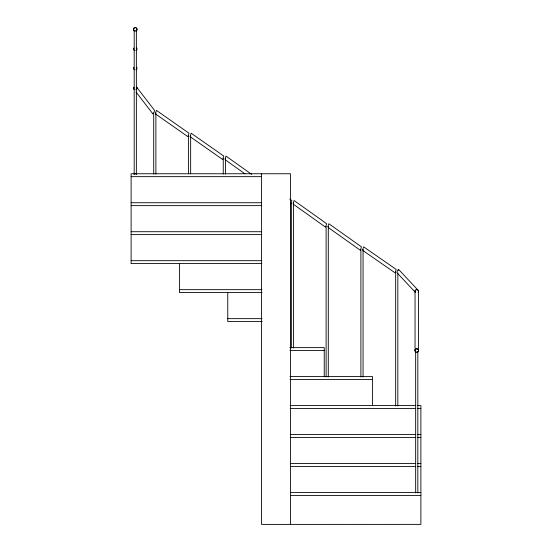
<?xml version="1.0" encoding="UTF-8"?>
<svg xmlns="http://www.w3.org/2000/svg" width="552" height="552" viewBox="0 0 552 552"><rect width="100%" height="100%" fill="white"/><g stroke="black" fill="none" stroke-linecap="round" stroke-linejoin="round"><path stroke-width="0.83" d="M134.191 174.466L134.191 30.174M136.365 174.466L136.365 30.174M153.704 174.121L153.704 112.967M155.878 174.121L155.878 112.967M188.473 173.749L188.473 135.826M190.647 173.749L190.647 135.826M223.249 174.121L223.249 158.659M225.423 174.121L225.423 158.659M291.346 348.043L291.346 203.108M293.519 348.043L293.519 203.108M326.122 377.023L326.122 226.306M328.295 377.023L328.295 226.306M360.891 377.023L360.891 249.407M363.064 377.023L363.064 249.407M395.667 406.003L395.667 272.005M397.84 406.003L397.84 272.86M152.78 113.374L152.821 113.788L153.311 113.56A2.215 0.573 -65.5 0 0 154.029 112.484L154.581 110.421L136.634 87.14L136.993 88.41L135.971 89.797M398.599 270.342C398.813 267.975 396.564 271.867 397.026 272.791M133.894 87.188L133.577 88.472L134.253 89.603M415.035 350.306L415.035 291.097C415.228 288.889 418.816 289.338 418.457 291.525L418.457 350.727A1.725 1.725 0 0 1 415.704 351.893L415.159 351.189A1.856 1.787 0 0 1 415.145 349.871L416.077 348.926A1.67 1.608 0 0 1 417.395 348.919L418.34 349.844A1.856 1.787 0 0 1 418.347 351.169L417.422 352.107M418.126 292.353L418.457 291.525M290.828 203.936L291.877 200.528L289.752 199.079M362.554 250.194L363.602 246.827L396.205 269.417L395.128 272.867L363.237 250.767M155.416 113.56L156.423 110.379L189.019 133.239L187.935 136.689L155.333 113.829M190.192 136.427L191.192 133.239L223.795 156.078L222.704 159.528L190.109 136.689M224.954 159.259L225.975 156.078L251.636 174.335M293.057 203.709L294.071 200.528L326.667 223.726L325.57 227.169L293.664 204.468M327.826 226.906L328.84 223.726L361.443 246.827L360.346 250.27L328.44 227.665M133.894 48.031L133.674 48.424A1.849 1.78 0 0 0 133.701 49.742L134.253 50.439M133.894 67.289L133.674 67.682A1.849 1.78 0 0 0 133.701 69.007L134.253 69.704M135.971 30.898L136.889 29.946A1.856 1.787 0 0 0 136.861 28.628L135.916 27.71A1.67 1.608 0 0 0 134.591 27.731L133.674 28.683A1.856 1.787 0 0 0 133.701 30.001L134.253 30.698A1.725 1.725 0 0 0 136.993 29.511A1.725 1.725 0 0 0 134.591 27.731A1.725 1.725 0 0 0 134.253 30.698M135.971 50.639L136.889 49.687A1.856 1.787 0 0 0 136.861 48.369L136.634 47.983M135.971 69.897L136.889 68.952A1.856 1.787 0 0 0 136.861 67.627L136.634 67.24M134.191 173.832L136.365 173.832M131.114 176.654L261.62 176.654M131.114 202.736L261.62 202.736M131.114 205.634L261.731 205.634M131.114 231.709L261.731 231.709M131.114 234.607L261.807 234.607M131.114 260.689L261.807 260.689M261.883 263.587L131.114 263.587L131.114 173.756L290.49 173.756L290.49 524.4M179.434 289.662L261.883 289.662M262.083 292.56L179.434 292.56L179.434 263.587M227.755 318.642L262.083 318.642M262.214 321.54L227.755 321.54L227.755 292.56M289.786 347.622L324.245 347.622L324.245 376.595M289.917 350.52L324.245 350.52M289.917 376.595L372.496 376.595L372.496 405.575M290.11 379.493L372.496 379.493M290.11 405.575L415.794 405.575M417.45 405.575L420.886 405.575L420.886 524.379L261.517 524.4L261.551 173.756M290.193 408.473L415.725 408.473M417.45 408.473L420.886 408.473M290.193 434.555L415.732 434.555M417.45 434.555L420.886 434.555M290.269 437.453L415.732 437.453M417.45 437.453L420.886 437.453M290.269 463.528L415.739 463.528M417.45 463.528L420.886 463.528M290.38 466.426L415.739 466.426M417.45 466.426L420.886 466.426M290.38 492.508L420.886 492.508M290.49 495.406L420.886 495.406M416.098 352.114L415.704 351.893A1.725 1.725 0 0 1 416.077 348.926A1.725 1.725 0 0 1 418.457 350.727M225.568 160.018L244.984 173.839M398.647 269.493L418.106 290.248M397.599 273.406L415.387 292.374L415.035 291.097M136.027 92.011L152.821 113.788M417.836 351.376L417.836 492.977M415.663 351.376L415.663 492.977M133.701 88.906A1.856 1.787 0 0 1 133.674 87.582M136.861 87.526A1.856 1.787 0 0 1 136.889 88.851M418.34 290.642A1.842 1.78 0 0 1 418.347 291.96M416.077 289.724A1.67 1.615 0 0 1 417.395 289.71M415.159 291.98A1.842 1.78 0 0 1 415.145 290.662"/></g></svg>
